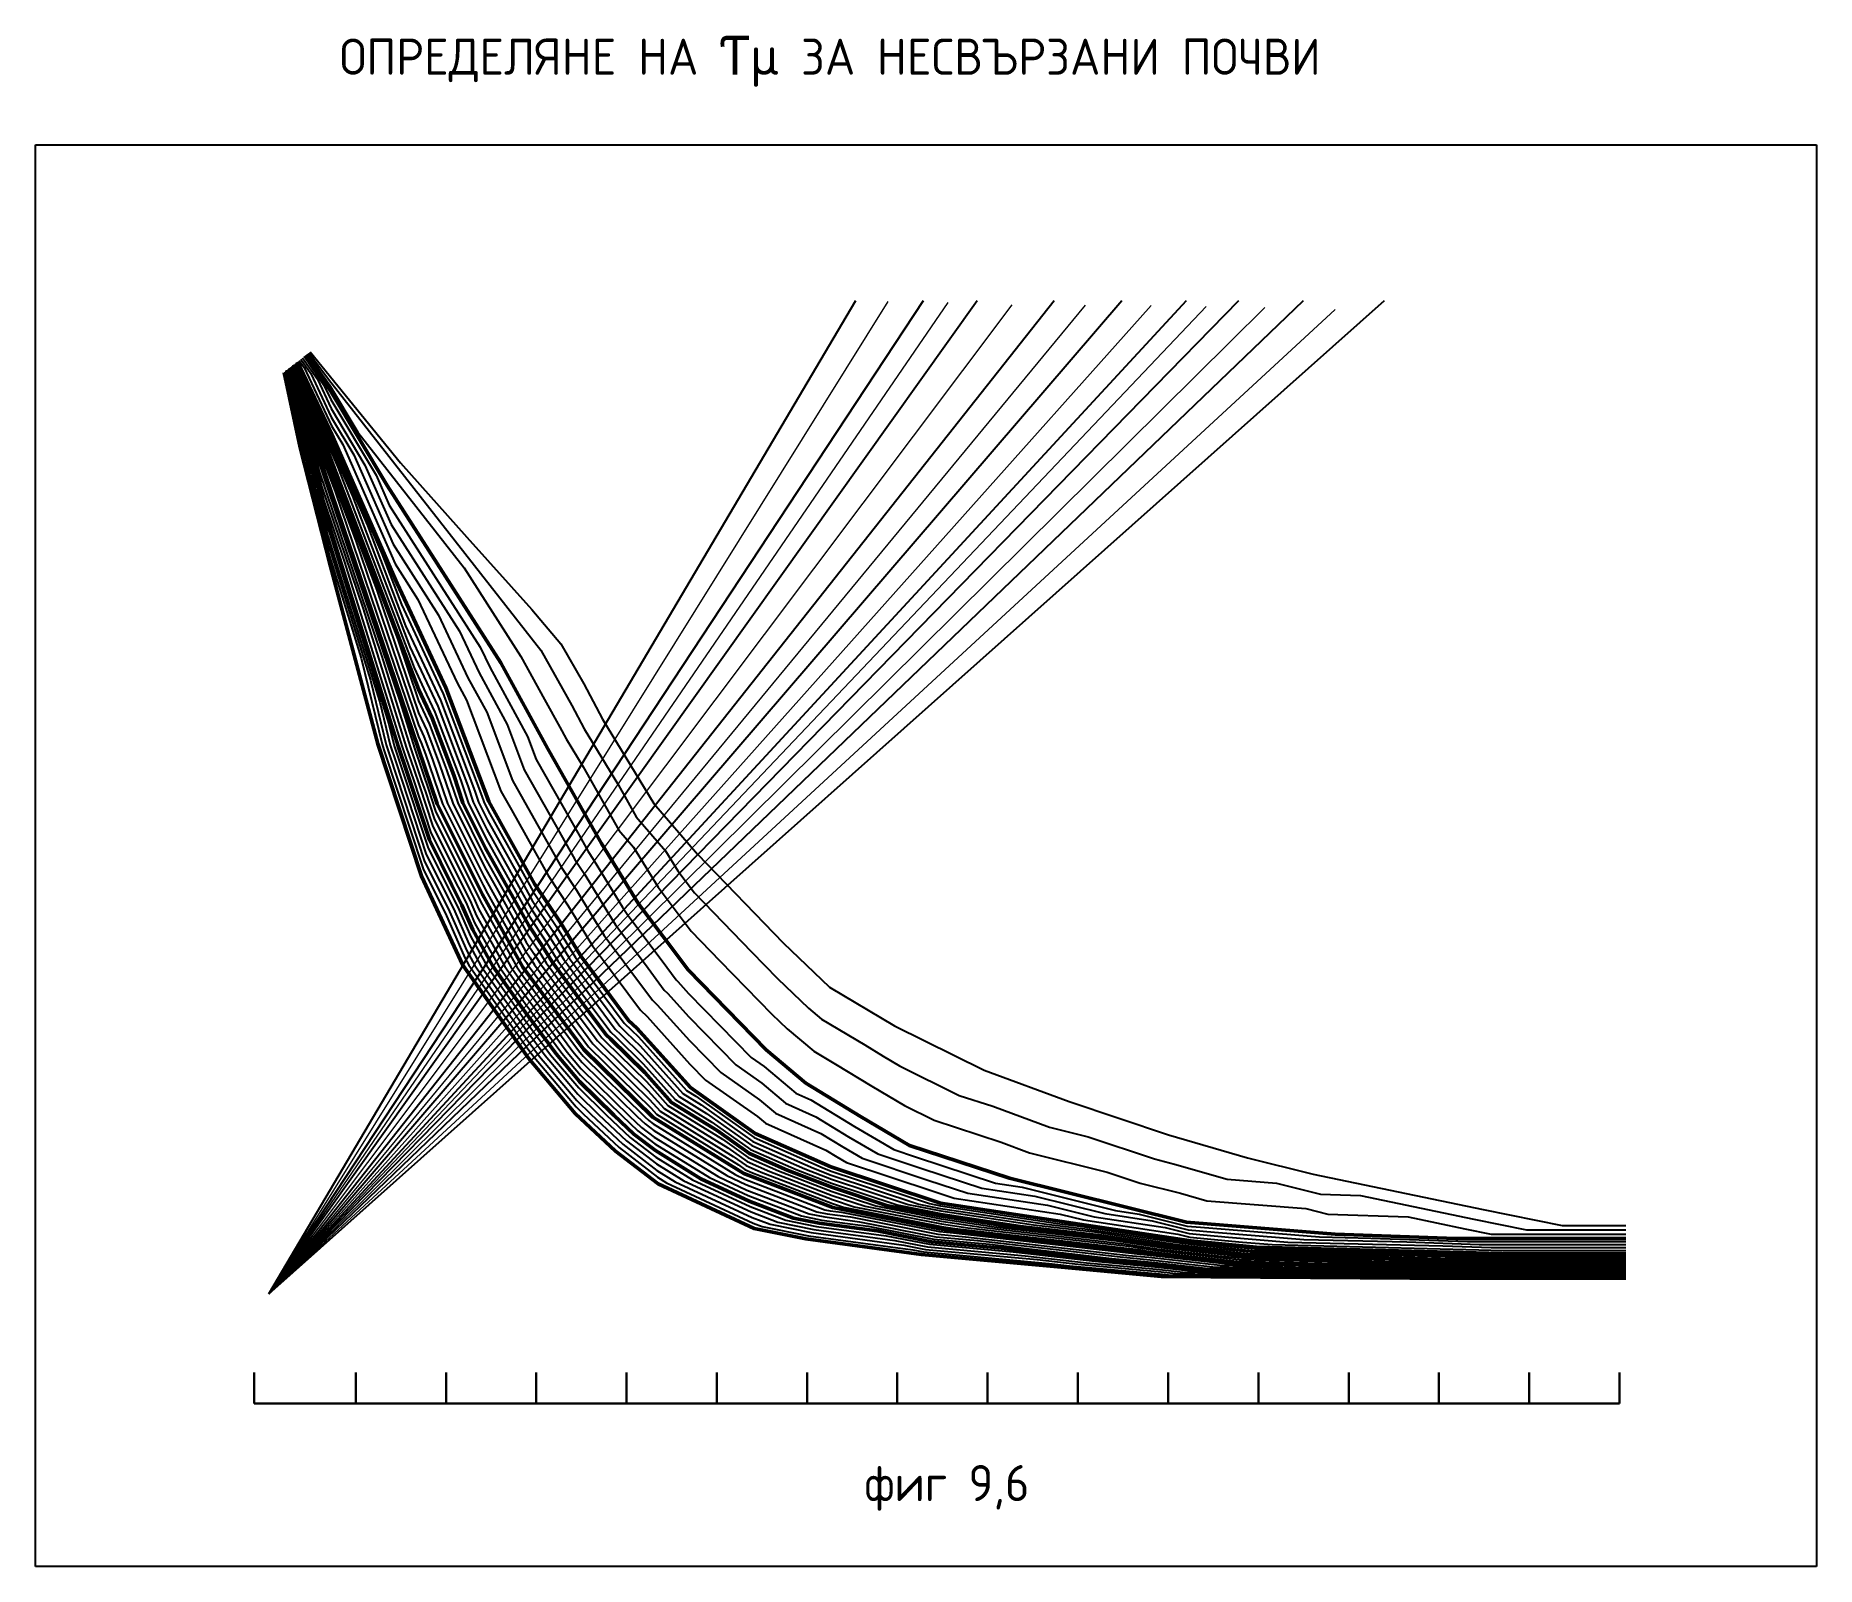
# Model space of a CAD drawing. Header units: metres. Extents: x -0.26 to 1.71, y -0.3 to 1.39.
import ezdxf

# ---------------------------------------------------------------- set-up
doc = ezdxf.new("R2010")
doc.units = ezdxf.units.M
doc.layers.add('ANNO-VP-R', color=1, linetype='Continuous', lineweight=25, transparency=0.5)
doc.layers.add('LAYER025', color=7, linetype='Continuous', lineweight=25, true_color=0xa35200)
doc.layers.add('LAYER026', color=7, linetype='Continuous', lineweight=50, true_color=0x753b00)
doc.layers.add('LAYER047', color=3, linetype='Continuous')
doc.layers.add('LAYER231', color=1, linetype='Continuous', lineweight=20)
doc.styles.add('2mm', font='simplex.shx', dxfattribs={"width": 0.9, "height": 2})
picture_1 = doc.add_image_def('image1.jpg', size_in_pixel=(644, 514))

msp = doc.modelspace()

# ---------------------------------------------------------------- linework, layer by layer
at = {"layer": 'ANNO-VP-R', "lineweight": 30, "flags": 128}
for points in [[(-0.016, -0.1213), (-0.016, -0.0871)], [(0.0962, -0.1213), (0.0962, -0.0871)], [(0.196, -0.1213), (0.196, -0.0871)], [(0.2957, -0.1213), (0.2957, -0.0871)], [(0.3955, -0.1213), (0.3955, -0.0871)], [(0.4953, -0.1213), (0.4953, -0.0871)], [(0.595, -0.1213), (0.595, -0.0871)], [(0.6948, -0.1213), (0.6948, -0.0871)], [(0.7946, -0.1213), (0.7946, -0.0871)], [(0.8943, -0.1213), (0.8943, -0.0871)], [(0.9941, -0.1213), (0.9941, -0.0871)], [(1.0939, -0.1213), (1.0939, -0.0871)], [(1.1937, -0.1213), (1.1937, -0.0871)], [(1.2934, -0.1213), (1.2934, -0.0871)], [(1.3932, -0.1213), (1.3932, -0.0871)], [(1.493, -0.1213), (1.493, -0.0871)], [(-0.016, -0.1213), (1.493, -0.1213)]]:
    msp.add_lwpolyline(points, dxfattribs=at)
at = {"layer": 'LAYER025', "color": 34, "linetype": 'Continuous', "lineweight": 25, "true_color": 0xa35200}
for points, elevation in [([(0.0246, 1.0243), (0.031, 1.008), (0.0522, 0.9421), (0.0734, 0.8867), (0.1655, 0.6154), (0.1685, 0.6089), (0.1733, 0.5963), (0.1919, 0.5415), (0.2369, 0.4514), (0.2419, 0.4423), (0.2821, 0.3702), (0.2849, 0.366), (0.2872, 0.3622), (0.3481, 0.28), (0.3533, 0.2729), (0.3542, 0.272), (0.4226, 0.2049), (0.4285, 0.1983), (0.5192, 0.1423), (0.5264, 0.1372), (0.5347, 0.1335), (0.6232, 0.0996), (0.6353, 0.0956), (0.7436, 0.0743), (0.7583, 0.0721), (0.9612, 0.0487), (0.9742, 0.0468), (1.063, 0.0368), (1.0703, 0.0361), (1.1641, 0.0339), (1.1926, 0.0332), (1.4877, 0.0303), (1.5, 0.0303)], 19), ([(0.0254, 1.0249), (0.0383, 0.9923), (0.0542, 0.9429), (0.0964, 0.8321), (0.1655, 0.6286), (0.1716, 0.6157), (0.181, 0.5905), (0.1976, 0.5418), (0.2376, 0.4616), (0.2477, 0.4435), (0.2834, 0.3794), (0.289, 0.371), (0.2937, 0.3633), (0.3478, 0.2903), (0.3583, 0.2761), (0.3601, 0.2744), (0.4209, 0.2147), (0.4327, 0.2016), (0.5133, 0.1518), (0.5276, 0.1417), (0.5444, 0.1342), (0.623, 0.1041), (0.6472, 0.0961), (0.7435, 0.0772), (0.7728, 0.0727), (0.9531, 0.052), (0.9792, 0.048), (1.0581, 0.0392), (1.0727, 0.0378), (1.1561, 0.0359), (1.2131, 0.0345), (1.4755, 0.0318), (1.5, 0.0318)], 18), ([(0.0262, 1.0255), (0.0455, 0.9767), (0.0561, 0.9438), (0.1194, 0.7774), (0.1655, 0.6418), (0.1746, 0.6224), (0.1888, 0.5847), (0.2033, 0.542), (0.2383, 0.4719), (0.2535, 0.4447), (0.2847, 0.3886), (0.2931, 0.3761), (0.3002, 0.3645), (0.3475, 0.3006), (0.3632, 0.2794), (0.3659, 0.2768), (0.4191, 0.2246), (0.4369, 0.2048), (0.5074, 0.1613), (0.5289, 0.1461), (0.554, 0.135), (0.6228, 0.1086), (0.6591, 0.0966), (0.7434, 0.08), (0.7873, 0.0734), (0.9451, 0.0552), (0.9842, 0.0493), (1.0533, 0.0416), (1.0751, 0.0395), (1.1481, 0.0378), (1.2337, 0.0357), (1.4632, 0.0334), (1.5, 0.0334)], 17), ([(0.027, 1.0262), (0.0527, 0.9611), (0.058, 0.9446), (0.1425, 0.7228), (0.1655, 0.655), (0.1776, 0.6291), (0.1966, 0.5788), (0.209, 0.5423), (0.239, 0.4822), (0.2592, 0.4459), (0.286, 0.3978), (0.2971, 0.3811), (0.3066, 0.3657), (0.3472, 0.3109), (0.3682, 0.2826), (0.3718, 0.2792), (0.4174, 0.2345), (0.441, 0.2081), (0.5015, 0.1707), (0.5301, 0.1506), (0.5636, 0.1357), (0.6226, 0.1131), (0.671, 0.0971), (0.7432, 0.0829), (0.8018, 0.074), (0.937, 0.0585), (0.9892, 0.0506), (1.0484, 0.044), (1.0775, 0.0412), (1.1401, 0.0397), (1.2542, 0.0369), (1.4509, 0.0349), (1.5, 0.0349)], 16), ([(0.0286, 1.0274), (0.0361, 1.0113), (0.0619, 0.9463), (0.0763, 0.9133), (0.1608, 0.6915), (0.1716, 0.6685), (0.1837, 0.6426), (0.2122, 0.5672), (0.2204, 0.5428), (0.2404, 0.5027), (0.2708, 0.4483), (0.2886, 0.4162), (0.3053, 0.3911), (0.3195, 0.368), (0.3466, 0.3315), (0.378, 0.2891), (0.3835, 0.284), (0.4139, 0.2542), (0.4494, 0.2146), (0.4897, 0.1897), (0.5326, 0.1594), (0.5829, 0.1372), (0.6222, 0.1221), (0.6948, 0.0981), (0.7429, 0.0886), (0.8308, 0.0754), (0.921, 0.065), (0.9992, 0.0532), (1.0387, 0.0487), (1.0823, 0.0446), (1.1241, 0.0436), (1.2952, 0.0393), (1.4264, 0.038), (1.5, 0.038)], 14), ([(0.0294, 1.0281), (0.0445, 0.9959), (0.0638, 0.9471), (0.0927, 0.8812), (0.1561, 0.7149), (0.1777, 0.6688), (0.1868, 0.6494), (0.2199, 0.5613), (0.2261, 0.5431), (0.2411, 0.513), (0.2765, 0.4495), (0.2899, 0.4255), (0.3094, 0.3962), (0.326, 0.3692), (0.3463, 0.3418), (0.383, 0.2924), (0.3893, 0.2864), (0.4121, 0.264), (0.4535, 0.2179), (0.4838, 0.1992), (0.5339, 0.1639), (0.5925, 0.1379), (0.622, 0.1266), (0.7067, 0.0986), (0.7428, 0.0915), (0.8453, 0.076), (0.9129, 0.0682), (1.0042, 0.0544), (1.0338, 0.0511), (1.0848, 0.0462), (1.116, 0.0455), (1.3157, 0.0406), (1.4141, 0.0396), (1.5, 0.0396)], 13), ([(0.0302, 1.0287), (0.0529, 0.9805), (0.0657, 0.9479), (0.1091, 0.8491), (0.1513, 0.7382), (0.1837, 0.669), (0.1898, 0.6561), (0.2277, 0.5555), (0.2319, 0.5433), (0.2419, 0.5233), (0.2823, 0.4507), (0.2912, 0.4347), (0.3135, 0.4012), (0.3325, 0.3704), (0.346, 0.3521), (0.3879, 0.2956), (0.3952, 0.2888), (0.4104, 0.2739), (0.4577, 0.2212), (0.4779, 0.2087), (0.5351, 0.1683), (0.6021, 0.1386), (0.6218, 0.1311), (0.7186, 0.0991), (0.7426, 0.0943), (0.8598, 0.0767), (0.9049, 0.0715), (1.0092, 0.0557), (1.0289, 0.0535), (1.0872, 0.0479), (1.108, 0.0474), (1.3362, 0.0418), (1.4018, 0.0411), (1.5, 0.0411)], 12), ([(0.031, 1.0293), (0.0612, 0.965), (0.0677, 0.9487), (0.1255, 0.817), (0.1466, 0.7615), (0.1898, 0.6693), (0.1928, 0.6628), (0.2355, 0.5497), (0.2376, 0.5436), (0.2426, 0.5336), (0.2881, 0.4519), (0.2925, 0.4439), (0.3176, 0.4062), (0.3389, 0.3716), (0.3457, 0.3624), (0.3929, 0.2989), (0.401, 0.2912), (0.4086, 0.2837), (0.4619, 0.2244), (0.4719, 0.2182), (0.5364, 0.1728), (0.6117, 0.1394), (0.6216, 0.1356), (0.7305, 0.0996), (0.7425, 0.0972), (0.8743, 0.0773), (0.8968, 0.0747), (1.0142, 0.057), (1.0241, 0.0559), (1.0896, 0.0496), (1.1, 0.0494), (1.3567, 0.043), (1.3895, 0.0427), (1.5, 0.0427)], 11), ([(0.0336, 1.0314), (0.0391, 1.0235), (0.0693, 0.9592), (0.0818, 0.9383), (0.1397, 0.8065), (0.1649, 0.7673), (0.2081, 0.6751), (0.2184, 0.6561), (0.2564, 0.5555), (0.2682, 0.5346), (0.3087, 0.462), (0.3309, 0.4285), (0.3391, 0.4152), (0.358, 0.3844), (0.369, 0.3698), (0.411, 0.3133), (0.4182, 0.3065), (0.4655, 0.2537), (0.4828, 0.2361), (0.5401, 0.1957), (0.5489, 0.1883), (0.6158, 0.1586), (0.6279, 0.1512), (0.6387, 0.1449), (0.7355, 0.1128), (0.7576, 0.1056), (0.8748, 0.0879), (0.9006, 0.0815), (1.0049, 0.0657), (1.0183, 0.0624), (1.0765, 0.0568), (1.1093, 0.0542), (1.3375, 0.0486), (1.3642, 0.0476), (1.4018, 0.0476), (1.5, 0.0476)], 9), ([(0.0355, 1.0329), (0.0464, 1.017), (0.0691, 0.9688), (0.0941, 0.927), (0.1375, 0.8282), (0.1878, 0.7498), (0.2202, 0.6806), (0.241, 0.6426), (0.2694, 0.5672), (0.2931, 0.5253), (0.3235, 0.4709), (0.3402, 0.4458), (0.3565, 0.4191), (0.3707, 0.396), (0.3926, 0.3668), (0.4241, 0.3244), (0.4295, 0.3193), (0.465, 0.2798), (0.4996, 0.2444), (0.5426, 0.2142), (0.5601, 0.1994), (0.6103, 0.1771), (0.6345, 0.1624), (0.6561, 0.1496), (0.7287, 0.1256), (0.7729, 0.1111), (0.8608, 0.0978), (0.9124, 0.085), (0.9907, 0.0732), (1.0173, 0.0665), (1.061, 0.0623), (1.1266, 0.0571), (1.2978, 0.0529), (1.3512, 0.051), (1.4264, 0.051), (1.5, 0.051)], 8), ([(0.0374, 1.0344), (0.0537, 1.0106), (0.0689, 0.9784), (0.1063, 0.9157), (0.1353, 0.8499), (0.2108, 0.7322), (0.2324, 0.6861), (0.2635, 0.6291), (0.2825, 0.5788), (0.318, 0.5161), (0.3383, 0.4798), (0.3494, 0.4631), (0.3738, 0.423), (0.3833, 0.4077), (0.4163, 0.3639), (0.4372, 0.3356), (0.4409, 0.3322), (0.4645, 0.3058), (0.5164, 0.2528), (0.545, 0.2326), (0.5713, 0.2104), (0.6048, 0.1956), (0.641, 0.1735), (0.6734, 0.1544), (0.7218, 0.1384), (0.7882, 0.1166), (0.8468, 0.1077), (0.9242, 0.0885), (0.9764, 0.0806), (1.0163, 0.0707), (1.0454, 0.0679), (1.144, 0.06), (1.258, 0.0572), (1.3381, 0.0544), (1.4509, 0.0544), (1.5, 0.0544)], 7), ([(0.0393, 1.0359), (0.061, 1.0041), (0.0686, 0.9881), (0.1186, 0.9045), (0.1331, 0.8715), (0.2338, 0.7146), (0.2446, 0.6916), (0.2861, 0.6156), (0.2956, 0.5905), (0.343, 0.5069), (0.3531, 0.4887), (0.3586, 0.4803), (0.3912, 0.427), (0.396, 0.4193), (0.4399, 0.3609), (0.4504, 0.3468), (0.4522, 0.3451), (0.464, 0.3319), (0.5332, 0.2612), (0.5475, 0.2511), (0.5825, 0.2215), (0.5993, 0.2141), (0.6476, 0.1846), (0.6908, 0.1592), (0.715, 0.1512), (0.8035, 0.1221), (0.8328, 0.1176), (0.936, 0.092), (0.9621, 0.088), (1.0153, 0.0748), (1.0299, 0.0734), (1.1613, 0.0629), (1.2183, 0.0615), (1.3251, 0.0577), (1.4755, 0.0577), (1.5, 0.0577)], 6), ([(0.0427, 1.0386), (0.0536, 1.0241), (0.0672, 1.0043), (0.0985, 0.952), (0.2159, 0.8022), (0.2788, 0.7041), (0.3048, 0.6567), (0.3219, 0.626), (0.3287, 0.6132), (0.3476, 0.5821), (0.3871, 0.5124), (0.4033, 0.4936), (0.4304, 0.4491), (0.467, 0.4005), (0.4986, 0.3679), (0.5562, 0.309), (0.5732, 0.2926), (0.6024, 0.268), (0.6264, 0.2537), (0.6666, 0.2292), (0.7026, 0.208), (0.7357, 0.1916), (0.8095, 0.1673), (0.8408, 0.1558), (0.9268, 0.1344), (0.9634, 0.1222), (1.0078, 0.1111), (1.0368, 0.1027), (1.1463, 0.094), (1.1705, 0.0879), (1.2595, 0.0848), (1.3221, 0.0718), (1.3512, 0.0658), (1.4765, 0.0658), (1.5, 0.0658)], 4), ([(0.0442, 1.0398), (0.0661, 1.0108), (0.3009, 0.7112), (0.3351, 0.6499), (0.3487, 0.6241), (0.3865, 0.562), (0.4063, 0.5271), (0.4387, 0.4896), (0.4523, 0.4673), (0.4706, 0.443), (0.5336, 0.3779), (0.5625, 0.3484), (0.5965, 0.3157), (0.6111, 0.3034), (0.659, 0.2749), (0.6791, 0.2626), (0.6971, 0.252), (0.7633, 0.2192), (0.8002, 0.2071), (0.8629, 0.1841), (0.9059, 0.1734), (0.9791, 0.1489), (1.0013, 0.1433), (1.0593, 0.1265), (1.114, 0.1222), (1.1624, 0.11), (1.2069, 0.1084), (1.3322, 0.0825), (1.3904, 0.0705), (1.4531, 0.0705), (1.5, 0.0705)], 3), ([(0.0457, 1.041), (0.1455, 0.9181), (0.2191, 0.8362), (0.2191, 0.8362), (0.2907, 0.7562), (0.323, 0.7182), (0.3483, 0.6738), (0.3688, 0.6351), (0.4255, 0.5419), (0.4741, 0.4856), (0.5687, 0.3879), (0.6197, 0.3388), (0.6916, 0.2961), (0.7909, 0.2469), (0.8849, 0.2123), (0.9947, 0.1755), (1.0817, 0.1503), (1.1544, 0.1321), (1.3422, 0.0932), (1.4296, 0.0752), (1.5, 0.0752)], 2), ([(0.0177, 1.0188), (0.0319, 0.9522), (0.0406, 0.92), (0.0673, 0.8149), (0.0863, 0.7535), (0.1022, 0.7025), (0.1252, 0.6073), (0.1273, 0.6012), (0.1705, 0.4695), (0.1755, 0.4595), (0.1954, 0.4202), (0.2169, 0.371), (0.2213, 0.363), (0.2865, 0.2705), (0.2932, 0.2613), (0.3398, 0.2064), (0.3474, 0.1989), (0.3872, 0.1614), (0.4297, 0.1288), (0.4398, 0.1226), (0.5356, 0.0781), (0.5454, 0.0744), (0.5966, 0.0641), (0.7119, 0.0486), (0.7239, 0.0462), (0.8626, 0.0335), (0.8851, 0.0309), (0.9847, 0.0218), (0.9945, 0.0207), (1.005, 0.0204), (1.2525, 0.0188), (1.2853, 0.0185), (1.5, 0.0185)], 29), ([(0.0184, 1.0193), (0.0291, 0.9694), (0.0463, 0.905), (0.0664, 0.8261), (0.0806, 0.7801), (0.1124, 0.6781), (0.1297, 0.6067), (0.1338, 0.5945), (0.1723, 0.4775), (0.1823, 0.4575), (0.1999, 0.4225), (0.219, 0.3788), (0.2279, 0.3628), (0.2858, 0.2805), (0.2994, 0.2623), (0.3407, 0.2134), (0.3559, 0.1985), (0.3914, 0.1651), (0.4291, 0.1362), (0.4493, 0.1237), (0.5344, 0.0842), (0.5541, 0.0767), (0.5996, 0.0675), (0.702, 0.0537), (0.7261, 0.049), (0.8494, 0.0377), (0.8945, 0.0325), (0.983, 0.0244), (1.0027, 0.0222), (1.0235, 0.0217), (1.2435, 0.0203), (1.3091, 0.0196), (1.5, 0.0196)], 28), ([(0.019, 1.0198), (0.0262, 0.9866), (0.0521, 0.89), (0.0654, 0.8374), (0.0749, 0.8067), (0.1227, 0.6538), (0.1341, 0.6061), (0.1404, 0.5878), (0.174, 0.4855), (0.189, 0.4554), (0.2045, 0.4249), (0.2211, 0.3866), (0.2345, 0.3625), (0.2852, 0.2906), (0.3055, 0.2632), (0.3417, 0.2204), (0.3645, 0.1981), (0.3955, 0.1689), (0.4285, 0.1435), (0.4588, 0.1249), (0.5332, 0.0903), (0.5627, 0.079), (0.6026, 0.071), (0.6922, 0.0589), (0.7283, 0.0518), (0.8362, 0.0419), (0.9038, 0.0341), (0.9812, 0.027), (1.0108, 0.0237), (1.0421, 0.023), (1.2346, 0.0217), (1.333, 0.0208), (1.5, 0.0208)], 27), ([(0.0197, 1.0204), (0.0233, 1.0038), (0.0578, 0.875), (0.0645, 0.8487), (0.0692, 0.8333), (0.1329, 0.6294), (0.1386, 0.6056), (0.1469, 0.5812), (0.1757, 0.4934), (0.1957, 0.4534), (0.209, 0.4272), (0.2233, 0.3944), (0.2411, 0.3623), (0.2846, 0.3006), (0.3116, 0.2641), (0.3426, 0.2275), (0.373, 0.1976), (0.3996, 0.1726), (0.428, 0.1509), (0.4683, 0.126), (0.5321, 0.0964), (0.5714, 0.0813), (0.6056, 0.0744), (0.6824, 0.0641), (0.7305, 0.0546), (0.823, 0.0461), (0.9132, 0.0358), (0.9795, 0.0297), (1.019, 0.0253), (1.0607, 0.0243), (1.2257, 0.0232), (1.3568, 0.0219), (1.5, 0.0219)], 26), ([(0.0211, 1.0215), (0.0264, 1.005), (0.0609, 0.8762), (0.0839, 0.8084), (0.1476, 0.6044), (0.1517, 0.5922), (0.16, 0.5679), (0.1792, 0.5094), (0.2092, 0.4493), (0.2181, 0.4318), (0.2276, 0.4099), (0.2543, 0.3619), (0.2833, 0.3208), (0.3239, 0.266), (0.3445, 0.2415), (0.3902, 0.1968), (0.4079, 0.1801), (0.4268, 0.1656), (0.4872, 0.1283), (0.5298, 0.1085), (0.5887, 0.0859), (0.6115, 0.0813), (0.6627, 0.0745), (0.735, 0.0602), (0.7966, 0.0546), (0.9319, 0.039), (0.9761, 0.0349), (1.0353, 0.0283), (1.0978, 0.0269), (1.2078, 0.0261), (1.4046, 0.0242), (1.5, 0.0242)], 24), ([(0.0217, 1.022), (0.0324, 0.9891), (0.0582, 0.8925), (0.1043, 0.7568), (0.152, 0.6039), (0.1603, 0.5795), (0.1665, 0.5612), (0.181, 0.5173), (0.216, 0.4472), (0.2226, 0.4341), (0.2297, 0.4177), (0.261, 0.3617), (0.2827, 0.3308), (0.33, 0.2669), (0.3455, 0.2486), (0.3987, 0.1963), (0.412, 0.1838), (0.4262, 0.173), (0.4967, 0.1294), (0.5286, 0.1146), (0.5974, 0.0882), (0.6145, 0.0848), (0.6529, 0.0796), (0.7372, 0.063), (0.7834, 0.0588), (0.9412, 0.0406), (0.9744, 0.0376), (1.0434, 0.0298), (1.1164, 0.0282), (1.1989, 0.0276), (1.4284, 0.0253), (1.5, 0.0253)], 23), ([(0.0224, 1.0225), (0.0383, 0.9731), (0.0556, 0.9088), (0.1247, 0.7053), (0.1565, 0.6033), (0.1689, 0.5667), (0.1731, 0.5545), (0.1827, 0.5253), (0.2227, 0.4452), (0.2271, 0.4365), (0.2319, 0.4255), (0.2676, 0.3614), (0.282, 0.3409), (0.3361, 0.2678), (0.3465, 0.2556), (0.4073, 0.1959), (0.4161, 0.1876), (0.4256, 0.1803), (0.5062, 0.1305), (0.5274, 0.1206), (0.606, 0.0905), (0.6174, 0.0882), (0.643, 0.0848), (0.7394, 0.0658), (0.7702, 0.063), (0.9505, 0.0422), (0.9727, 0.0402), (1.0516, 0.0314), (1.135, 0.0294), (1.19, 0.0291), (1.4523, 0.0265), (1.5, 0.0265)], 22), ([(0.0231, 1.0231), (0.0443, 0.9572), (0.053, 0.925), (0.1451, 0.6537), (0.161, 0.6027), (0.1776, 0.554), (0.1796, 0.5479), (0.1844, 0.5333), (0.2294, 0.4431), (0.2316, 0.4388), (0.234, 0.4333), (0.2742, 0.3612), (0.2814, 0.3509), (0.3422, 0.2687), (0.3474, 0.2626), (0.4158, 0.1955), (0.4203, 0.1913), (0.425, 0.1877), (0.5156, 0.1316), (0.5263, 0.1267), (0.6147, 0.0928), (0.6204, 0.0917), (0.6332, 0.09), (0.7416, 0.0686), (0.757, 0.0672), (0.9599, 0.0439), (0.9709, 0.0428), (1.0597, 0.0329), (1.1536, 0.0307), (1.181, 0.0306), (1.4761, 0.0276), (1.5, 0.0276)], 21)]:
    msp.add_lwpolyline(points, dxfattribs=dict(at, elevation=elevation))
at = {"layer": 'LAYER026', "color": 36, "linetype": 'Continuous', "lineweight": 50, "true_color": 0x753b00}
for points, elevation in [([(0.0238, 1.0236), (0.0503, 0.9413), (0.1655, 0.6022), (0.1862, 0.5412), (0.2362, 0.4411), (0.2808, 0.361), (0.3484, 0.2697), (0.4244, 0.195), (0.5251, 0.1328), (0.6234, 0.0952), (0.7438, 0.0714), (0.9692, 0.0455), (1.0679, 0.0344), (1.1721, 0.032), (1.5, 0.0287)], 20), ([(0.0278, 1.0268), (0.0599, 0.9454), (0.1655, 0.6682), (0.1807, 0.6359), (0.2044, 0.573), (0.2147, 0.5425), (0.2397, 0.4925), (0.265, 0.4471), (0.2873, 0.407), (0.3012, 0.3861), (0.3131, 0.3669), (0.3469, 0.3212), (0.3731, 0.2859), (0.3776, 0.2816), (0.4156, 0.2443), (0.4452, 0.2114), (0.4956, 0.1802), (0.5314, 0.155), (0.5732, 0.1364), (0.6224, 0.1176), (0.6829, 0.0976), (0.7431, 0.0857), (0.8163, 0.0747), (0.929, 0.0617), (0.9942, 0.0519), (1.0435, 0.0464), (1.0799, 0.0429), (1.1321, 0.0417), (1.2747, 0.0381), (1.4386, 0.0365), (1.5, 0.0365)], 15), ([(0.0318, 1.0299), (0.0696, 0.9496), (0.1419, 0.7849), (0.1959, 0.6696), (0.2433, 0.5438), (0.2938, 0.4531), (0.3217, 0.4112), (0.3454, 0.3728), (0.3978, 0.3021), (0.4069, 0.2936), (0.466, 0.2277), (0.5376, 0.1772), (0.6214, 0.1401), (0.7424, 0.1001), (0.8888, 0.078), (1.0192, 0.0583), (1.092, 0.0513), (1.3773, 0.0442), (1.5, 0.0442)], 10), ([(0.0412, 1.0374), (0.0684, 0.9977), (0.1309, 0.8932), (0.2567, 0.6971), (0.3086, 0.6022), (0.3679, 0.4976), (0.4086, 0.4309), (0.4635, 0.3579), (0.55, 0.2696), (0.5938, 0.2326), (0.6541, 0.1958), (0.7081, 0.1639), (0.8188, 0.1276), (0.9478, 0.0955), (1.0144, 0.0789), (1.1786, 0.0658), (1.3121, 0.0611), (1.5, 0.0611)], 5), ([(0.017, 1.0182), (0.0348, 0.935), (0.0683, 0.8036), (0.1207, 0.6078), (0.1688, 0.4616), (0.2147, 0.3632), (0.2871, 0.2604), (0.3388, 0.1993), (0.3831, 0.1577), (0.4303, 0.1215), (0.5367, 0.0721), (0.5937, 0.0606), (0.7217, 0.0434), (0.8758, 0.0293), (0.9864, 0.0191), (1.2614, 0.0173), (1.5, 0.0173)], 30), ([(0.0204, 1.0209), (0.0635, 0.8599), (0.1431, 0.605), (0.1534, 0.5745), (0.1775, 0.5014), (0.2025, 0.4513), (0.2135, 0.4295), (0.2254, 0.4021), (0.2477, 0.3621), (0.2839, 0.3107), (0.3177, 0.265), (0.3436, 0.2345), (0.3816, 0.1972), (0.4037, 0.1763), (0.4274, 0.1583), (0.4777, 0.1271), (0.5309, 0.1024), (0.58, 0.0836), (0.6085, 0.0779), (0.6725, 0.0693), (0.7327, 0.0574), (0.8098, 0.0504), (0.9225, 0.0374), (0.9778, 0.0323), (1.0271, 0.0268), (1.0793, 0.0256), (1.2168, 0.0247), (1.3807, 0.023), (1.5, 0.023)], 25)]:
    msp.add_lwpolyline(points, dxfattribs=dict(at, elevation=elevation))
at = {"layer": 'LAYER047', "flags": 128}
for points, elevation in [([(0, 0), (0.6488, 1.0975)], 46), ([(0, 0), (1.2334, 1.0975)], 30), ([(0, 0), (1.1437, 1.0975)], 32), ([(0, 0), (1.0722, 1.0975)], 34), ([(0, 0), (1.0146, 1.0975)], 36), ([(0, 0), (0.9428, 1.0975)], 38), ([(0, 0), (0.8683, 1.0975)], 40), ([(0, 0), (0.7831, 1.0975)], 42), ([(0, 0), (0.7236, 1.0975)], 44)]:
    msp.add_lwpolyline(points, dxfattribs=dict(at, elevation=elevation))
at = {"layer": 'LAYER231', "flags": 128}
for points, elevation in [([(0.6842, 1.0966), (0, 0)], 45), ([(0.7508, 1.0953), (0, 0)], 43), ([(0.8212, 1.0929), (0, 0)], 41), ([(0.9025, 1.0925), (0, 0)], 39), ([(0.9753, 1.0921), (0, 0)], 37), ([(1.0361, 1.0909), (0, 0)], 35), ([(1.1011, 1.09), (0, 0)], 33), ([(1.1787, 1.0876), (0, 0)], 31)]:
    msp.add_lwpolyline(points, dxfattribs=dict(at, elevation=elevation))

# ---------------------------------------------------------------- texts
at = {"layer": 'ANNO-VP-R', "insert": (0.6585, -0.1893), "char_height": 0.03991, "attachment_point": 1, "style": '2mm'}
msp.add_mtext_dynamic_manual_height_columns('фиг 9,6', width=2.163559, gutter_width=10, heights=[0], dxfattribs=at)
at = {"layer": 'LAYER047', "insert": (0.0785, 1.3903), "char_height": 0.039907, "attachment_point": 1, "style": '2mm'}
msp.add_mtext_dynamic_manual_height_columns('ОПРЕДЕЛЯНЕ НА {\\fArial|b0|i0|c0|p34;\\H1.0833x;Ƭ\\Fsimplex|c204;µ} ЗА НЕСВЪРЗАНИ ПОЧВИ ', width=2.163559, gutter_width=10, heights=[0], dxfattribs=at)

# ---------------------------------------------------------------- pictures from other files: only their frames are drawn
at = {"layer": 'ANNO-VP-R'}
image = msp.add_image(picture_1, insert=(-0.2577, -0.3013), size_in_units=(1.9684, 1.5711), dxfattribs=dict(at, fade=67))
image.dxf.flags = 7

doc.saveas('drawing.dxf')
